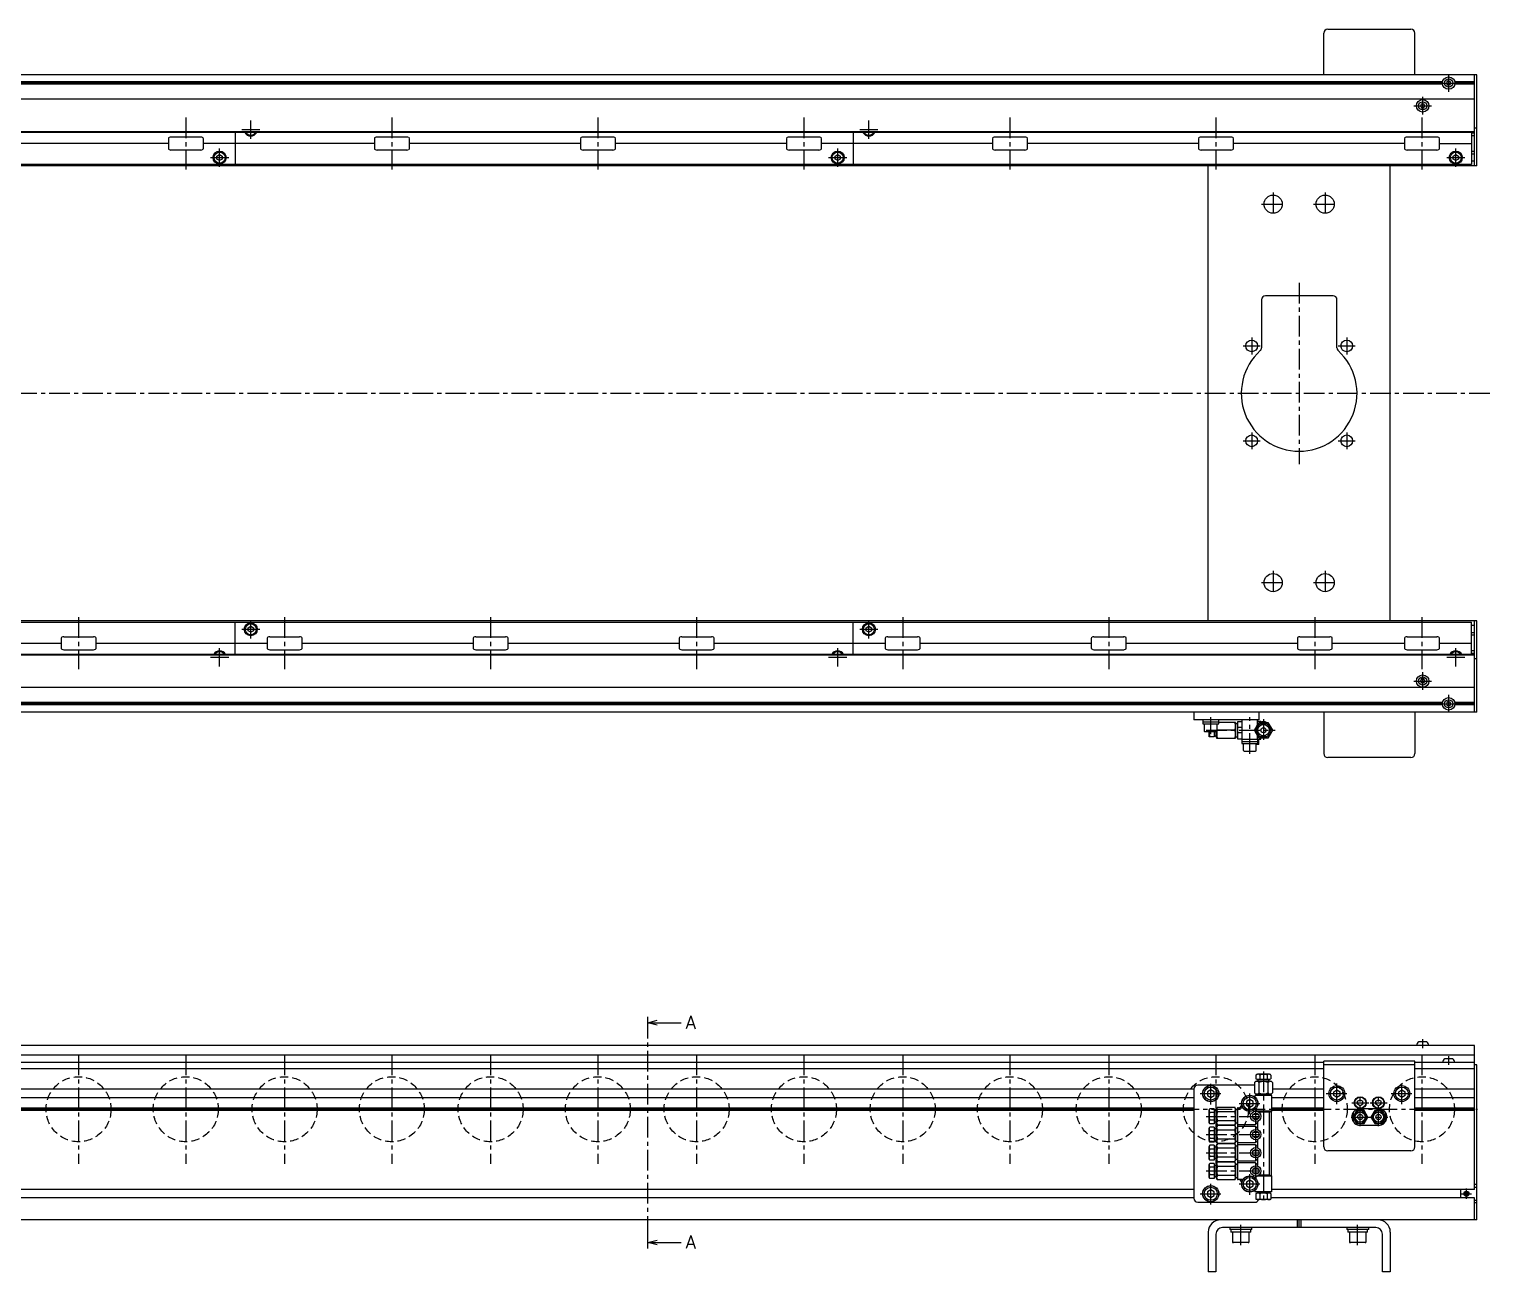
# Model space of a CAD drawing. Extents: x -10 to 3499, y -8 to 1001.
# Drawn here: x 1718 to 2842, y 28 to 983 of the extents above; entities that cross this region are included whole.
import ezdxf

# ---------------------------------------------------------------- set-up
doc = ezdxf.new("R2010")
doc.units = 0
doc.header["$LTSCALE"] = 0.5
doc.linetypes.add('CENTER', pattern=[50.8, 31.75, -6.35, 6.35, -6.35])
doc.linetypes.add('DASHED', pattern=[19.05, 12.7, -6.35])
for name, color, linetype in [('MSM_CENTER', 1, 'CENTER'), ('MSM_CONTINUOUS', 7, 'CONTINUOUS'), ('MSM_DASHED', 4, 'DASHED'), ('MSM_PART_NUMBER', 7, 'CONTINUOUS')]:
    doc.layers.add(name, color=color, linetype=linetype)
doc.styles.get("Standard").update_dxf_attribs({"font": 'txt.shx', "height": 10, "bigfont": 'bigfont.shx'})

# ---------------------------------------------------------------- blocks, each defined once
blk = doc.blocks.new('*U88')
at = {"layer": 'MSM_PART_NUMBER'}
blk.add_text('A', height=10, dxfattribs=at).set_placement((2223.3, 214.9))
blk = doc.blocks.new('*U89')
at = {"layer": 'MSM_PART_NUMBER'}
blk.add_text('A', height=10, dxfattribs=at).set_placement((2223.3, 45.9))

msp = doc.modelspace()

# ---------------------------------------------------------------- linework, layer by layer
at = {"layer": 'MSM_CENTER'}
for p, q in [((2810.2, 948.8), (2810.2, 935.3)), ((2803.5, 942), (2817, 942)), ((2783.5, 924.5), (2797, 924.5)), ((2790.2, 931.3), (2790.2, 917.8)), ((1838.7, 915.5), (1838.7, 875.5)), ((1888.7, 899.2), (1888.7, 913.2)), ((1997.2, 915.5), (1997.2, 875.5)), ((2155.7, 915.5), (2155.7, 875.5)), ((2314.2, 915.5), (2314.2, 875.5)), ((2364.2, 899.2), (2364.2, 913.2)), ((2472.7, 915.5), (2472.7, 875.5)), ((2631.2, 915.5), (2631.2, 875.5)), ((2789.7, 915.5), (2789.7, 875.5)), ((1881.7, 906.2), (1895.7, 906.2)), ((2357.2, 906.2), (2371.2, 906.2)), ((1864.7, 877.7), (1864.7, 891.7)), ((2340.2, 877.7), (2340.2, 891.7)), ((2815.7, 877.7), (2815.7, 891.7)), ((1857.7, 884.7), (1871.7, 884.7)), ((2333.2, 884.7), (2347.2, 884.7)), ((2808.7, 884.7), (2822.7, 884.7)), ((2675.2, 857.9), (2675.2, 839.9)), ((2715.2, 857.9), (2715.2, 839.9)), ((2666.2, 848.9), (2684.2, 848.9)), ((2706.2, 848.9), (2724.2, 848.9)), ((2695.2, 788.4), (2695.2, 648.9)), ((2658.7, 746.4), (2658.7, 733.4)), ((2731.8, 746.4), (2731.8, 733.4)), ((2652.2, 739.9), (2665.2, 739.9)), ((2725.2, 739.9), (2738.2, 739.9)), ((2841.8, 703.4), (359.7, 703.4)), ((2652.2, 666.9), (2665.2, 666.9)), ((2658.7, 673.4), (2658.7, 660.4)), ((2725.2, 666.9), (2738.2, 666.9)), ((2731.8, 673.4), (2731.8, 660.4)), ((2675.2, 566.9), (2675.2, 548.9)), ((2715.2, 566.9), (2715.2, 548.9)), ((2666.2, 557.9), (2684.2, 557.9)), ((2706.2, 557.9), (2724.2, 557.9)), ((1756.2, 531.3), (1756.2, 491.3)), ((1888.7, 515), (1888.7, 529)), ((1914.7, 531.3), (1914.7, 491.3)), ((2073.2, 531.3), (2073.2, 491.3)), ((2231.7, 531.3), (2231.7, 491.3)), ((2364.2, 515), (2364.2, 529)), ((2390.2, 531.3), (2390.2, 491.3)), ((2548.7, 531.3), (2548.7, 491.3)), ((2707.2, 531.3), (2707.2, 491.3)), ((2789.7, 531.3), (2789.7, 491.3)), ((1881.7, 522), (1895.7, 522)), ((2357.2, 522), (2371.2, 522)), ((1864.7, 493.5), (1864.7, 507.5)), ((2340.2, 493.5), (2340.2, 507.5)), ((2815.7, 493.5), (2815.7, 507.5)), ((1857.7, 500.5), (1871.7, 500.5)), ((2333.2, 500.5), (2347.2, 500.5)), ((2808.7, 500.5), (2822.7, 500.5)), ((2790.2, 489), (2790.2, 475.5)), ((2783.5, 482.2), (2797, 482.2)), ((2803.5, 464.7), (2817, 464.7)), ((2810.2, 471.5), (2810.2, 458)), ((2627.2, 441.3), (2627.2, 454.4)), ((2657.2, 426.3), (2657.2, 454.4)), ((2667.7, 452.9), (2667.7, 435.9)), ((2623.7, 444.4), (2676.7, 444.4)), ((2194.2, 55), (2194.2, 215)), ((2790.2, 206.8), (2790.2, 200)), ((1756.2, 195), (1756.2, 111)), ((1838.7, 195), (1838.7, 111)), ((1914.7, 195), (1914.7, 111)), ((1997.2, 195), (1997.2, 111)), ((2073.2, 195), (2073.2, 111)), ((2155.7, 195), (2155.7, 111)), ((2231.7, 195), (2231.7, 111)), ((2314.2, 195), (2314.2, 111)), ((2390.2, 195), (2390.2, 111)), ((2472.7, 195), (2472.7, 111)), ((2548.7, 195), (2548.7, 111)), ((2631.2, 195), (2631.2, 111)), ((2707.2, 195), (2707.2, 111)), ((2789.7, 195), (2789.7, 111)), ((2810.2, 193.8), (2810.2, 187)), ((2667.7, 182), (2667.7, 81.5)), ((2627.2, 156.7), (2627.2, 173.3)), ((2724.2, 156.9), (2724.2, 173.1)), ((2774.2, 156.9), (2774.2, 173.1)), ((2619, 165), (2635.5, 165)), ((2649, 157.5), (2665.5, 157.5)), ((2657.2, 149.2), (2657.2, 165.8)), ((2716.1, 165), (2732.4, 165)), ((2735.7, 158), (2748.8, 158)), ((2742.2, 140), (2742.2, 164.6)), ((2749.7, 158), (2762.8, 158)), ((2756.2, 140), (2756.2, 164.6)), ((2766.1, 165), (2782.4, 165)), ((367.2, 153), (2832.3, 153)), ((2623.7, 147.5), (2667.7, 147.5)), ((2661.8, 141.5), (2661.8, 153.5)), ((2735.2, 147), (2763.3, 147)), ((2661.8, 127.5), (2661.8, 139.5)), ((2623.7, 133.5), (2667.7, 133.5)), ((2661.8, 113.5), (2661.8, 125.5)), ((2623.7, 119.5), (2667.7, 119.5)), ((2623.7, 105.5), (2667.7, 105.5)), ((2657.2, 87.2), (2657.2, 103.8)), ((2661.8, 99.5), (2661.8, 111.5)), ((2627.2, 79.7), (2627.2, 96.3)), ((2649, 95.5), (2665.5, 95.5)), ((2823.9, 84), (2823.9, 92)), ((2619, 88), (2635.5, 88)), ((2819.9, 88), (2827.9, 88)), ((2650.3, 48.4), (2650.3, 64)), ((2740.2, 48.4), (2740.2, 64))]:
    msp.add_line(p, q, dxfattribs=at)
at = {"layer": 'MSM_CONTINUOUS'}
for p, q in [((2714.2, 948.4), (2714.2, 980.4)), ((2717.2, 983.4), (2781.2, 983.4)), ((2784.2, 948.4), (2784.2, 980.4)), ((2831.8, 948.4), (370.6, 948.4)), ((2830.2, 948.3), (372.2, 948.3)), ((2830.2, 878.4), (2830.2, 948.4)), ((2831.8, 878.4), (2831.8, 948.4)), ((2805.6, 942.9), (396.9, 942.9)), ((2805.6, 941.2), (396.9, 941.2)), ((2805.5, 942), (397, 942)), ((2810.2, 943.8), (2808.7, 942.9)), ((2808.7, 942.9), (2808.7, 941.2)), ((2808.7, 941.2), (2810.2, 940.3)), ((2811.7, 942.9), (2810.2, 943.8)), ((2810.2, 940.3), (2811.7, 941.2)), ((2811.7, 941.2), (2811.7, 942.9)), ((2830.2, 942.9), (2814.9, 942.9)), ((2830.2, 941.2), (2814.9, 941.2)), ((2830.2, 942), (2815, 942)), ((2830.2, 929.5), (372.2, 929.5)), ((2789.4, 926), (2788.5, 924.5)), ((2788.5, 924.5), (2789.4, 923)), ((2789.4, 926), (2791.1, 926)), ((2789.4, 923), (2791.1, 923)), ((2792, 924.5), (2791.1, 926)), ((2791.1, 923), (2792, 924.5)), ((2830.2, 904.1), (372.2, 904.1)), ((2830.2, 904.5), (422.2, 904.5)), ((1825.3, 899.5), (1825.3, 891.5)), ((1850.2, 900.5), (1827.3, 900.5)), ((1852.2, 891.5), (1852.2, 899.5)), ((1876.7, 904.1), (1876.7, 879.4)), ((1888.7, 903.9), (1888.4, 904.1)), ((1889.1, 904.1), (1888.7, 903.9)), ((1983.8, 899.5), (1983.8, 891.5)), ((2008.7, 900.5), (1985.8, 900.5)), ((2010.7, 891.5), (2010.7, 899.5)), ((2142.3, 899.5), (2142.3, 891.5)), ((2167.2, 900.5), (2144.3, 900.5)), ((2169.2, 891.5), (2169.2, 899.5)), ((2300.8, 899.5), (2300.8, 891.5)), ((2325.7, 900.5), (2302.8, 900.5)), ((2327.7, 891.5), (2327.7, 899.5)), ((2352.2, 904.1), (2352.2, 879.4)), ((2364.2, 903.9), (2363.9, 904.1)), ((2364.6, 904.1), (2364.2, 903.9)), ((2459.3, 899.5), (2459.3, 891.5)), ((2484.2, 900.5), (2461.3, 900.5)), ((2486.2, 891.5), (2486.2, 899.5)), ((2617.8, 899.5), (2617.8, 891.5)), ((2642.7, 900.5), (2619.8, 900.5)), ((2644.7, 891.5), (2644.7, 899.5)), ((2776.3, 899.5), (2776.3, 891.5)), ((2801.2, 900.5), (2778.3, 900.5)), ((2803.2, 891.5), (2803.2, 899.5)), ((2827.7, 904.1), (2827.7, 879.4)), ((2830.2, 903.4), (2827.7, 903.4)), ((2830.2, 901.4), (2827.7, 901.4)), ((2831.8, 907.4), (2830.2, 907.4)), ((1825.3, 895.5), (1693.7, 895.5)), ((1850.2, 890.5), (1827.3, 890.5)), ((1983.8, 895.5), (1852.2, 895.5)), ((2008.7, 890.5), (1985.8, 890.5)), ((2142.3, 895.5), (2010.7, 895.5)), ((2167.2, 890.5), (2144.3, 890.5)), ((2300.8, 895.5), (2169.2, 895.5)), ((2325.7, 890.5), (2302.8, 890.5)), ((2459.3, 895.5), (2327.7, 895.5)), ((2484.2, 890.5), (2461.3, 890.5)), ((2617.8, 895.5), (2486.2, 895.5)), ((2642.7, 890.5), (2619.8, 890.5)), ((2776.3, 895.5), (2644.7, 895.5)), ((2801.2, 890.5), (2778.3, 890.5)), ((2803.2, 895.5), (2827.7, 895.5)), ((2830.2, 889.4), (2827.7, 889.4)), ((2827.7, 879.4), (450.2, 879.4)), ((2831.8, 878.4), (450.2, 878.4)), ((1862.7, 885.9), (1864.7, 887.1)), ((1862.7, 883.6), (1862.7, 885.9)), ((1864.7, 882.4), (1862.7, 883.6)), ((1864.7, 887.1), (1866.7, 885.9)), ((1866.7, 883.6), (1864.7, 882.4)), ((1866.7, 885.9), (1866.7, 883.6)), ((2338.2, 885.9), (2340.2, 887.1)), ((2338.2, 883.6), (2338.2, 885.9)), ((2340.2, 882.4), (2338.2, 883.6)), ((2340.2, 887.1), (2342.2, 885.9)), ((2342.2, 883.6), (2340.2, 882.4)), ((2342.2, 885.9), (2342.2, 883.6)), ((2625.3, 528.4), (2625.3, 878.4)), ((2765.2, 528.4), (2765.2, 878.4)), ((2813.7, 885.9), (2815.7, 887.1)), ((2813.7, 883.6), (2813.7, 885.9)), ((2815.7, 882.4), (2813.7, 883.6)), ((2815.7, 887.1), (2817.7, 885.9)), ((2817.7, 883.6), (2815.7, 882.4)), ((2817.7, 885.9), (2817.7, 883.6)), ((2830.2, 887.4), (2827.7, 887.4)), ((2830.2, 881.9), (2827.7, 881.9)), ((2666.2, 775.4), (2666.2, 738.5)), ((2721.3, 778.4), (2669.3, 778.4)), ((2724.2, 738.5), (2724.2, 775.4)), ((2831.8, 528.4), (450.2, 528.4)), ((2830.2, 458.4), (2830.2, 528.4)), ((2831.8, 458.4), (2831.8, 528.4)), ((450.2, 527.4), (2827.7, 527.4)), ((1876.7, 502.6), (1876.7, 527.4)), ((1886.7, 523.2), (1888.7, 524.4)), ((1886.7, 520.9), (1886.7, 523.2)), ((1888.7, 519.7), (1886.7, 520.9)), ((1888.7, 524.4), (1890.7, 523.2)), ((1890.7, 520.9), (1888.7, 519.7)), ((1890.7, 523.2), (1890.7, 520.9)), ((2352.2, 502.6), (2352.2, 527.4)), ((2362.2, 523.2), (2364.2, 524.4)), ((2362.2, 520.9), (2362.2, 523.2)), ((2364.2, 519.7), (2362.2, 520.9)), ((2364.2, 524.4), (2366.2, 523.2)), ((2366.2, 520.9), (2364.2, 519.7)), ((2366.2, 523.2), (2366.2, 520.9)), ((2827.7, 502.6), (2827.7, 527.4)), ((2830.2, 524.9), (2827.7, 524.9)), ((2830.2, 519.4), (2827.7, 519.4)), ((2830.2, 517.4), (2827.7, 517.4)), ((1611.2, 511.3), (1742.8, 511.3)), ((1742.8, 515.3), (1742.8, 507.3)), ((1744.8, 516.3), (1767.7, 516.3)), ((1744.8, 506.3), (1767.7, 506.3)), ((1769.7, 507.3), (1769.7, 515.3)), ((1769.7, 511.3), (1901.3, 511.3)), ((1901.3, 515.3), (1901.3, 507.3)), ((1903.3, 516.3), (1926.2, 516.3)), ((1903.3, 506.3), (1926.2, 506.3)), ((1928.2, 507.3), (1928.2, 515.3)), ((1928.2, 511.3), (2059.8, 511.3)), ((2059.8, 515.3), (2059.8, 507.3)), ((2061.8, 516.3), (2084.7, 516.3)), ((2061.8, 506.3), (2084.7, 506.3)), ((2086.7, 507.3), (2086.7, 515.3)), ((2086.7, 511.3), (2218.3, 511.3)), ((2218.3, 515.3), (2218.3, 507.3)), ((2220.3, 516.3), (2243.2, 516.3)), ((2220.3, 506.3), (2243.2, 506.3)), ((2245.2, 507.3), (2245.2, 515.3)), ((2245.2, 511.3), (2376.8, 511.3)), ((2376.8, 515.3), (2376.8, 507.3)), ((2378.8, 516.3), (2401.7, 516.3)), ((2378.8, 506.3), (2401.7, 506.3)), ((2403.7, 507.3), (2403.7, 515.3)), ((2403.7, 511.3), (2535.3, 511.3)), ((2535.3, 515.3), (2535.3, 507.3)), ((2537.3, 516.3), (2560.2, 516.3)), ((2537.3, 506.3), (2560.2, 506.3)), ((2562.2, 507.3), (2562.2, 515.3)), ((2562.2, 511.3), (2693.8, 511.3)), ((2693.8, 515.3), (2693.8, 507.3)), ((2695.8, 516.3), (2718.7, 516.3)), ((2695.8, 506.3), (2718.7, 506.3)), ((2720.7, 507.3), (2720.7, 515.3)), ((2720.7, 511.3), (2776.3, 511.3)), ((2776.3, 515.3), (2776.3, 507.3)), ((2778.3, 516.3), (2801.2, 516.3)), ((2778.3, 506.3), (2801.2, 506.3)), ((2803.2, 507.3), (2803.2, 515.3)), ((2803.2, 511.3), (2827.7, 511.3)), ((2830.2, 502.6), (372.2, 502.6)), ((2830.2, 502.2), (422.2, 502.2)), ((1864.4, 502.6), (1864.7, 502.9)), ((1864.7, 502.9), (1865.1, 502.6)), ((2339.9, 502.6), (2340.2, 502.9)), ((2340.2, 502.9), (2340.6, 502.6)), ((2815.4, 502.6), (2815.7, 502.9)), ((2815.7, 502.9), (2816.1, 502.6)), ((2830.2, 505.4), (2827.7, 505.4)), ((2830.2, 503.4), (2827.7, 503.4)), ((2831.8, 499.4), (2830.2, 499.4)), ((2789.4, 483.8), (2788.5, 482.2)), ((2791.1, 483.8), (2789.4, 483.8)), ((2792, 482.2), (2791.1, 483.8)), ((2830.2, 477.2), (372.2, 477.2)), ((2788.5, 482.2), (2789.4, 480.8)), ((2791.1, 480.8), (2789.4, 480.8)), ((2791.1, 480.8), (2792, 482.2)), ((2805.6, 465.6), (396.9, 465.6)), ((2805.6, 463.9), (396.9, 463.9)), ((2805.5, 464.7), (397, 464.7)), ((2810.2, 466.5), (2808.7, 465.6)), ((2808.7, 465.6), (2808.7, 463.9)), ((2808.7, 463.9), (2810.2, 463)), ((2811.7, 465.6), (2810.2, 466.5)), ((2810.2, 463), (2811.7, 463.9)), ((2811.7, 463.9), (2811.7, 465.6)), ((2830.2, 465.6), (2814.9, 465.6)), ((2830.2, 463.9), (2814.9, 463.9)), ((2830.2, 464.7), (2815, 464.7)), ((2831.8, 458.4), (370.6, 458.4)), ((2830.2, 458.4), (372.2, 458.4)), ((2614.2, 458.4), (2614.2, 452.4)), ((2664.2, 452.4), (2614.2, 452.4)), ((2621, 452.4), (2621, 450.8)), ((2621, 450.8), (2633.5, 450.8)), ((2621.2, 450.8), (2621.2, 449.3)), ((2633.4, 449.3), (2633.4, 450.8)), ((2646.2, 450.4), (2633.4, 450.4)), ((2633.5, 450.8), (2633.5, 452.4)), ((2646.2, 450.4), (2646.2, 438.4)), ((2651.2, 450.9), (2647.7, 450.9)), ((2647.7, 450.9), (2647.7, 437.9)), ((2651.2, 452.4), (2651.2, 437.4)), ((2660.8, 444.4), (2664.3, 450.4)), ((2663.2, 448.6), (2663.2, 452.4)), ((2663.2, 451.4), (2665.7, 451.4)), ((2664.2, 458.4), (2664.2, 452.4)), ((2664.3, 450.4), (2671.2, 450.4)), ((2665.7, 450.6), (2665.7, 451.4)), ((2671.2, 450.4), (2674.7, 444.4)), ((2714.2, 458.4), (2714.2, 426.4)), ((2784.2, 458.4), (2784.2, 426.4)), ((2621.2, 449.3), (2633.4, 449.3)), ((2622.2, 449.3), (2622.2, 443.8)), ((2622.7, 443.3), (2631.7, 443.3)), ((2625.7, 443.3), (2625.7, 440)), ((2629.7, 439.4), (2625.9, 439.4)), ((2629.7, 443.3), (2629.7, 439.4)), ((2629.7, 440.1), (2631.2, 440.1)), ((2631.2, 443.3), (2631.2, 439.4)), ((2631.2, 439.4), (2631.7, 439.4)), ((2631.7, 443.3), (2631.7, 438.4)), ((2631.7, 438.4), (2646.2, 438.4)), ((2632.2, 443.8), (2632.2, 449.3)), ((2645.7, 444.4), (2632.3, 444.4)), ((2647.7, 449.4), (2646.2, 449.4)), ((2646.2, 439.4), (2647.7, 439.4)), ((2651.2, 446.4), (2647.7, 446.4)), ((2651.2, 442.4), (2647.7, 442.4)), ((2664.3, 438.4), (2660.8, 444.4)), ((2662, 444.4), (2664.9, 449.4)), ((2664.9, 439.4), (2662, 444.4)), ((2663.2, 437.4), (2663.2, 440.2)), ((2671.2, 438.4), (2664.3, 438.4)), ((2664.9, 449.4), (2670.6, 449.4)), ((2670.6, 439.4), (2664.9, 439.4)), ((2665.7, 437.4), (2665.7, 438.4)), ((2670.6, 449.4), (2673.5, 444.4)), ((2673.5, 444.4), (2670.6, 439.4)), ((2674.7, 444.4), (2671.2, 438.4)), ((2647.7, 437.9), (2651.2, 437.9)), ((2651, 437.4), (2665.7, 437.4)), ((2651, 437.4), (2651, 435.8)), ((2651, 435.8), (2663.5, 435.8)), ((2651.2, 435.8), (2651.2, 434.3)), ((2651.2, 434.3), (2663.4, 434.3)), ((2652.2, 434.3), (2652.2, 428.9)), ((2652.9, 428.3), (2661.6, 428.3)), ((2662.2, 428.9), (2662.2, 434.3)), ((2664.2, 433.4), (2662.2, 433.4)), ((2663.4, 434.3), (2663.4, 435.8)), ((2663.5, 435.8), (2663.5, 437.4)), ((2663.5, 436.4), (2663.7, 436.4)), ((2663.7, 433.4), (2663.7, 436.4)), ((2664.2, 433.4), (2664.2, 437.4)), ((2781.2, 423.4), (2717.2, 423.4)), ((2194.2, 215), (2194.2, 224)), ((2194.2, 219.5), (2201.2, 221.4)), ((2194.2, 219.5), (2219.9, 219.5)), ((2201.2, 217.6), (2194.2, 219.5)), ((2793.4, 204.8), (2787.1, 204.8)), ((2830.2, 202), (372.2, 202)), ((2830.2, 194.6), (674.4, 194.6)), ((2813.4, 191.8), (2807.1, 191.8)), ((2830.2, 91.3), (2830.2, 202)), ((2714.2, 189), (676.6, 189)), ((2714.2, 184), (678.6, 184)), ((2672.2, 180), (2663.4, 180)), ((2784.2, 190), (2714.2, 190)), ((2714.2, 124), (2714.2, 190)), ((2784.2, 187), (2714.2, 187)), ((2784.2, 124), (2784.2, 190)), ((2830.2, 189), (2784.2, 189)), ((2830.2, 184), (2784.2, 184)), ((2831.8, 187), (2830.2, 187)), ((2831.8, 68), (2831.8, 187)), ((2660.8, 171.5), (2617.2, 171.5)), ((2660.8, 173.5), (2660.8, 165.5)), ((2662, 179.2), (2662, 176.3)), ((2672.9, 174.5), (2662.5, 174.5)), ((2663.5, 176), (2663.5, 174.5)), ((2663.5, 176), (2672, 176)), ((2664.3, 173.5), (2664.3, 165.5)), ((2664.9, 179.2), (2664.9, 176.3)), ((2670.6, 179.2), (2670.6, 176.3)), ((2671.2, 173.5), (2671.2, 165.5)), ((2672, 174.5), (2672, 176)), ((2673.5, 179.2), (2673.5, 176.3)), ((2674.7, 173.5), (2674.7, 165.5)), ((2614.2, 168.3), (667.2, 168.3)), ((2614.2, 161.8), (682.2, 161.8)), ((2614.2, 168.5), (2614.2, 84.5)), ((2627.2, 167.9), (2624.8, 166.4)), ((2624.8, 166.4), (2624.8, 163.6)), ((2624.8, 163.6), (2627.2, 162.1)), ((2629.7, 166.4), (2627.2, 167.9)), ((2627.2, 162.1), (2629.7, 163.6)), ((2629.7, 163.6), (2629.7, 166.4)), ((2657.2, 160.4), (2654.8, 158.9)), ((2654.8, 158.9), (2654.8, 156.1)), ((2659.8, 158.9), (2657.2, 160.4)), ((2659.8, 156.1), (2659.8, 158.9)), ((2661.2, 163.5), (2661.2, 162.3)), ((2674.2, 163.5), (2661.2, 163.5)), ((2672.9, 164.5), (2662.5, 164.5)), ((2662.8, 164.5), (2662.8, 163.5)), ((2672.8, 163.5), (2672.8, 164.5)), ((2674.2, 151.5), (2674.2, 163.5)), ((2714.2, 161.8), (2674.2, 161.8)), ((2714.2, 168.3), (2674.7, 168.3)), ((2721.8, 166.4), (2724.2, 167.9)), ((2721.8, 163.6), (2721.8, 166.4)), ((2724.2, 162.1), (2721.8, 163.6)), ((2724.2, 167.9), (2726.8, 166.4)), ((2726.8, 163.6), (2724.2, 162.1)), ((2726.8, 163.6), (2726.8, 166.4)), ((2740.2, 159.2), (2742.2, 160.3)), ((2740.2, 156.8), (2740.2, 159.2)), ((2742.2, 160.3), (2744.2, 159.2)), ((2744.2, 156.8), (2744.2, 159.2)), ((2754.2, 159.2), (2756.2, 160.3)), ((2754.2, 156.8), (2754.2, 159.2)), ((2756.2, 160.3), (2758.2, 159.2)), ((2758.2, 156.8), (2758.2, 159.2)), ((2771.8, 166.4), (2774.2, 167.9)), ((2771.8, 163.6), (2771.8, 166.4)), ((2774.2, 162.1), (2771.8, 163.6)), ((2774.2, 167.9), (2776.8, 166.4)), ((2776.8, 163.6), (2774.2, 162.1)), ((2776.8, 163.6), (2776.8, 166.4)), ((2830.2, 168.3), (2784.2, 168.3)), ((2830.2, 161.8), (2784.2, 161.8)), ((2614.2, 153.9), (682.2, 153.9)), ((2614.2, 153), (682.2, 153)), ((2614.2, 152.1), (682.2, 152.1)), ((2625.7, 151.9), (2625.7, 143.1)), ((2629.7, 153.3), (2626.5, 153.3)), ((2629.7, 150.4), (2626.5, 150.4)), ((2629.7, 153.3), (2629.7, 141.7)), ((2631.2, 151.8), (2629.7, 151.8)), ((2631.7, 152.5), (2631.2, 152.5)), ((2631.2, 152.5), (2631.2, 142.5)), ((2632.3, 154.4), (2631.7, 153.5)), ((2631.7, 153.5), (2631.7, 141.5)), ((2645.7, 154.4), (2632.3, 154.4)), ((2645.7, 151), (2632.3, 151)), ((2646.2, 153.5), (2645.7, 154.4)), ((2646.2, 153.5), (2646.2, 141.5)), ((2647.7, 152.5), (2646.2, 152.5)), ((2647.7, 154), (2647.7, 99)), ((2648.2, 154), (2647.7, 154)), ((2652.3, 153.7), (2647.7, 153.7)), ((2654.8, 156.1), (2657.2, 154.6)), ((2657.2, 154.6), (2659.8, 156.1)), ((2663.7, 149), (2659.8, 149)), ((2661.5, 153), (2661.5, 151.5)), ((2662.6, 151.5), (2662.8, 151.4)), ((2674.2, 151.5), (2662.6, 151.5)), ((2672.3, 150.6), (2664.2, 150.6)), ((2672.3, 150.6), (2673.8, 151.4)), ((2672.3, 102.4), (2672.3, 150.6)), ((2673.8, 151.2), (2674.2, 151.5)), ((2673.8, 101.6), (2673.8, 151.4)), ((2714.2, 153.9), (2674.2, 153.9)), ((2714.2, 153), (2674.2, 153)), ((2714.2, 152.1), (2674.2, 152.1)), ((2739.3, 152), (2736.4, 147)), ((2736.4, 147), (2739.3, 142)), ((2736.8, 150.5), (2736.8, 147.5)), ((2736.8, 146.5), (2736.8, 143.5)), ((2737.6, 147), (2739.9, 151)), ((2739.9, 143), (2737.6, 147)), ((2745.2, 152), (2739.3, 152)), ((2739.9, 151), (2744.6, 151)), ((2742.2, 155.7), (2740.2, 156.8)), ((2744.2, 156.8), (2742.2, 155.7)), ((2743.2, 153.5), (2755.3, 153.5)), ((2744.6, 151), (2746.9, 147)), ((2746.9, 147), (2744.6, 143)), ((2748.1, 147), (2745.2, 152)), ((2745.2, 142), (2748.1, 147)), ((2753.3, 152), (2750.4, 147)), ((2750.4, 147), (2753.3, 142)), ((2751.6, 147), (2753.9, 151)), ((2753.9, 143), (2751.6, 147)), ((2759.2, 152), (2753.3, 152)), ((2753.9, 151), (2758.6, 151)), ((2756.2, 155.7), (2754.2, 156.8)), ((2758.2, 156.8), (2756.2, 155.7)), ((2758.6, 151), (2760.9, 147)), ((2760.9, 147), (2758.6, 143)), ((2762.1, 147), (2759.2, 152)), ((2759.2, 142), (2762.1, 147)), ((2761.8, 147.5), (2761.8, 150.5)), ((2761.8, 149.8), (2762, 150)), ((2762.1, 149.8), (2761.8, 149.5)), ((2761.8, 143.5), (2761.8, 146.5)), ((2830.2, 153.9), (2784.2, 153.9)), ((2830.2, 153), (2784.2, 153)), ((2830.2, 152.1), (2784.2, 152.1)), ((2625.7, 137.9), (2625.7, 129.1)), ((2629.7, 144.6), (2626.5, 144.6)), ((2629.7, 141.7), (2626.5, 141.7)), ((2629.7, 139.3), (2626.5, 139.3)), ((2629.7, 136.4), (2626.5, 136.4)), ((2629.7, 143.3), (2631.2, 143.3)), ((2629.7, 139.3), (2629.7, 127.7)), ((2631.2, 137.8), (2629.7, 137.8)), ((2631.2, 142.5), (2631.7, 142.5)), ((2631.7, 138.5), (2631.2, 138.5)), ((2631.2, 138.5), (2631.2, 128.5)), ((2631.7, 141.5), (2632.3, 140.6)), ((2632.3, 140.4), (2631.7, 139.5)), ((2631.7, 139.5), (2631.7, 127.5)), ((2645.7, 144), (2632.3, 144)), ((2645.7, 140.6), (2632.3, 140.6)), ((2645.7, 140.4), (2632.3, 140.4)), ((2645.7, 137), (2632.3, 137)), ((2645.7, 140.6), (2646.2, 141.5)), ((2646.2, 139.5), (2645.7, 140.4)), ((2646.2, 142.5), (2647.7, 142.5)), ((2646.2, 139.5), (2646.2, 127.5)), ((2647.7, 138.5), (2646.2, 138.5)), ((2647.7, 141.3), (2661.5, 141.3)), ((2661.5, 139.7), (2647.7, 139.7)), ((2659.8, 146), (2663.7, 146)), ((2663.7, 135), (2659.8, 135)), ((2661.5, 143.5), (2661.5, 141.3)), ((2661.5, 139.7), (2661.5, 137.5)), ((2663.6, 143.9), (2663.2, 142.9)), ((2663.2, 142.9), (2663.2, 138.1)), ((2739.3, 142), (2745.2, 142)), ((2744.6, 143), (2739.9, 143)), ((2756.2, 140.5), (2742.2, 140.5)), ((2753.3, 142), (2759.2, 142)), ((2758.6, 143), (2753.9, 143)), ((2625.7, 123.9), (2625.7, 115.1)), ((2629.7, 130.6), (2626.5, 130.6)), ((2629.7, 127.7), (2626.5, 127.7)), ((2629.7, 125.3), (2626.5, 125.3)), ((2629.7, 129.3), (2631.2, 129.3)), ((2629.7, 125.3), (2629.7, 113.7)), ((2631.2, 123.8), (2629.7, 123.8)), ((2631.2, 128.5), (2631.7, 128.5)), ((2631.7, 124.5), (2631.2, 124.5)), ((2631.2, 124.5), (2631.2, 114.5)), ((2631.7, 127.5), (2632.3, 126.6)), ((2632.3, 126.4), (2631.7, 125.5)), ((2631.7, 125.5), (2631.7, 113.5)), ((2645.7, 130), (2632.3, 130)), ((2645.7, 126.6), (2632.3, 126.6)), ((2645.7, 126.4), (2632.3, 126.4)), ((2645.7, 126.6), (2646.2, 127.5)), ((2646.2, 125.5), (2645.7, 126.4)), ((2646.2, 128.5), (2647.7, 128.5)), ((2646.2, 125.5), (2646.2, 113.5)), ((2647.7, 124.5), (2646.2, 124.5)), ((2647.7, 127.3), (2661.5, 127.3)), ((2661.5, 125.7), (2647.7, 125.7)), ((2659.8, 132), (2663.7, 132)), ((2661.5, 129.5), (2661.5, 127.3)), ((2661.5, 125.7), (2661.5, 123.5)), ((2663.2, 128.9), (2663.2, 124.1)), ((2629.7, 122.4), (2626.5, 122.4)), ((2629.7, 116.6), (2626.5, 116.6)), ((2629.7, 113.7), (2626.5, 113.7)), ((2629.7, 115.3), (2631.2, 115.3)), ((2631.2, 114.5), (2631.7, 114.5)), ((2631.7, 113.5), (2632.3, 112.6)), ((2632.3, 112.4), (2631.7, 111.5)), ((2645.7, 123), (2632.3, 123)), ((2645.7, 116), (2632.3, 116)), ((2645.7, 112.6), (2632.3, 112.6)), ((2645.7, 112.4), (2632.3, 112.4)), ((2645.7, 112.6), (2646.2, 113.5)), ((2646.2, 111.5), (2645.7, 112.4)), ((2646.2, 114.5), (2647.7, 114.5)), ((2647.7, 113.3), (2661.5, 113.3)), ((2663.7, 121), (2659.8, 121)), ((2659.8, 118), (2663.7, 118)), ((2661.5, 115.5), (2661.5, 113.3)), ((2663.2, 114.9), (2663.2, 110.1)), ((2781.2, 121), (2717.2, 121)), ((2625.7, 109.9), (2625.7, 101.1)), ((2629.7, 111.3), (2626.5, 111.3)), ((2629.7, 108.4), (2626.5, 108.4)), ((2629.7, 102.6), (2626.5, 102.6)), ((2629.7, 111.3), (2629.7, 99.7)), ((2631.2, 109.8), (2629.7, 109.8)), ((2629.7, 101.3), (2631.2, 101.3)), ((2631.7, 110.5), (2631.2, 110.5)), ((2631.2, 110.5), (2631.2, 100.5)), ((2631.7, 111.5), (2631.7, 99.5)), ((2645.7, 109), (2632.3, 109)), ((2645.7, 102), (2632.3, 102)), ((2646.2, 111.5), (2646.2, 99.5)), ((2647.7, 110.5), (2646.2, 110.5)), ((2661.5, 111.7), (2647.7, 111.7)), ((2663.7, 107), (2659.8, 107)), ((2659.8, 104), (2663.7, 104)), ((2661.5, 111.7), (2661.5, 109.5)), ((2661.5, 101.5), (2661.5, 100)), ((2662.6, 101.5), (2662.8, 101.6)), ((2674.2, 101.5), (2662.6, 101.5)), ((2672.3, 102.4), (2664.2, 102.4)), ((2673.8, 101.6), (2672.3, 102.4)), ((2674.2, 101.5), (2673.8, 101.8)), ((2674.2, 89.5), (2674.2, 101.5)), ((2614.2, 91.3), (682.2, 91.3)), ((2627.2, 90.9), (2624.8, 89.4)), ((2629.7, 99.7), (2626.5, 99.7)), ((2629.7, 89.4), (2627.2, 90.9)), ((2631.2, 100.5), (2631.7, 100.5)), ((2631.7, 99.5), (2632.3, 98.6)), ((2645.7, 98.6), (2632.3, 98.6)), ((2645.7, 98.6), (2646.2, 99.5)), ((2646.2, 100.5), (2647.7, 100.5)), ((2647.7, 99.3), (2652.3, 99.3)), ((2647.7, 99), (2648.2, 99)), ((2657.2, 98.4), (2654.8, 96.9)), ((2654.8, 96.9), (2654.8, 94.1)), ((2654.8, 94.1), (2657.2, 92.6)), ((2659.8, 96.9), (2657.2, 98.4)), ((2657.2, 92.6), (2659.8, 94.1)), ((2659.8, 94.1), (2659.8, 96.9)), ((2661.2, 90.7), (2661.2, 89.5)), ((2830.2, 91.3), (2674.2, 91.3)), ((2819.2, 90), (2819.2, 86)), ((2831.8, 95), (2830.2, 95)), ((2830.2, 93), (2831.8, 93)), ((2614.2, 84.8), (679.7, 84.8)), ((2617.2, 81.5), (2661.2, 81.5)), ((2624.8, 89.4), (2624.8, 86.6)), ((2624.8, 86.6), (2627.2, 85.1)), ((2627.2, 85.1), (2629.7, 86.6)), ((2629.7, 86.6), (2629.7, 89.4)), ((2674.2, 89.5), (2661.2, 89.5)), ((2662.8, 88.5), (2662, 88.1)), ((2662, 88.1), (2662, 83.9)), ((2662, 83.9), (2662.8, 83.5)), ((2662.8, 89.5), (2662.8, 88.5)), ((2672.8, 88.5), (2662.8, 88.5)), ((2672.8, 83.5), (2662.8, 83.5)), ((2664.9, 88.1), (2664.9, 83.9)), ((2670.6, 88.1), (2670.6, 83.9)), ((2672.8, 88.5), (2672.8, 89.5)), ((2673.5, 88.1), (2672.8, 88.5)), ((2672.8, 83.5), (2673.5, 83.9)), ((2673.5, 88.1), (2673.5, 83.9)), ((2830.2, 84.8), (2673.5, 84.8)), ((2823.3, 89), (2822.7, 88)), ((2822.7, 88), (2823.3, 87)), ((2824.4, 89), (2823.3, 89)), ((2823.3, 87), (2824.4, 87)), ((2825, 88), (2824.4, 89)), ((2824.4, 87), (2825, 88)), ((2830.2, 68), (2830.2, 84.8)), ((2830.2, 83), (2831.8, 83)), ((2831.8, 81), (2830.2, 81)), ((2831.8, 68), (472.2, 68)), ((2693.8, 62), (2693.8, 68)), ((2695.2, 62), (2695.2, 68)), ((2696.8, 62), (2696.8, 68)), ((2625.3, 58.5), (2625.3, 28)), ((2631.2, 57), (2631.2, 28)), ((2754.2, 62), (2636.2, 62)), ((2641.8, 62), (2641.8, 60.4)), ((2658.7, 60.4), (2641.8, 60.4)), ((2642.6, 60.4), (2642.6, 58.4)), ((2657.9, 58.4), (2642.6, 58.4)), ((2643.8, 58.4), (2643.8, 51.2)), ((2656.8, 51.2), (2656.8, 58.4)), ((2657.9, 58.4), (2657.9, 60.4)), ((2658.7, 60.4), (2658.7, 62)), ((2731.8, 62), (2731.8, 60.4)), ((2748.8, 60.4), (2731.8, 60.4)), ((2732.6, 60.4), (2732.6, 58.4)), ((2747.9, 58.4), (2732.6, 58.4)), ((2733.8, 58.4), (2733.8, 51.2)), ((2746.8, 51.2), (2746.8, 58.4)), ((2747.9, 58.4), (2747.9, 60.4)), ((2748.8, 60.4), (2748.8, 62)), ((2759.3, 28), (2759.3, 57)), ((2765.2, 58.5), (2765.2, 28)), ((2194.2, 46), (2194.2, 55)), ((2194.2, 50.5), (2201.2, 52.4)), ((2201.2, 48.6), (2194.2, 50.5)), ((2194.2, 50.5), (2219.9, 50.5)), ((2655.9, 50.4), (2644.6, 50.4)), ((2745.9, 50.4), (2734.6, 50.4)), ((2631.2, 28), (2625.3, 28)), ((2765.2, 28), (2759.3, 28))]:
    msp.add_line(p, q, dxfattribs=at)
for centre, radius in [((2810.2, 942), 4.75), ((2810.2, 942), 3.13), ((2790.2, 924.5), 4.75), ((2790.2, 924.5), 3.13), ((1864.7, 884.7), 5), ((1864.7, 884.7), 4.25), ((2340.2, 884.7), 5), ((2340.2, 884.7), 4.25), ((2815.7, 884.7), 5), ((2815.7, 884.7), 4.25), ((2675.2, 848.9), 7), ((2715.2, 848.9), 7), ((2658.7, 739.9), 4.5), ((2731.8, 739.9), 4.5), ((2658.7, 666.9), 4.5), ((2731.8, 666.9), 4.5), ((2675.2, 557.9), 7), ((2715.2, 557.9), 7), ((1888.7, 522), 5), ((1888.7, 522), 4.25), ((2364.2, 522), 5), ((2364.2, 522), 4.25), ((2790.2, 482.2), 4.75), ((2790.2, 482.2), 3.13), ((2810.2, 464.7), 4.75), ((2810.2, 464.7), 3.13), ((2667.7, 444.4), 4.4), ((2667.7, 444.4), 2), ((2627.2, 165), 6.25), ((2627.2, 165), 6.1), ((2627.2, 165), 5), ((2724.2, 165), 6.1), ((2724.2, 165), 5), ((2774.2, 165), 6.1), ((2774.2, 165), 5), ((2657.2, 157.5), 6.25), ((2657.2, 157.5), 6.1), ((2657.2, 157.5), 5), ((2742.2, 158), 4.6), ((2742.2, 158), 4.25), ((2756.2, 158), 4.6), ((2756.2, 158), 4.25), ((2661.8, 147.5), 4), ((2661.8, 147.5), 2.5), ((2742.2, 147), 3.9), ((2742.2, 147), 2), ((2756.2, 147), 3.9), ((2756.2, 147), 2), ((2661.8, 133.5), 4), ((2661.8, 133.5), 2.5), ((2661.8, 119.5), 4), ((2661.8, 119.5), 2.5), ((2657.2, 95.5), 6.25), ((2657.2, 95.5), 6.1), ((2661.8, 105.5), 4), ((2661.8, 105.5), 2.5), ((2627.2, 88), 6.25), ((2627.2, 88), 6.1), ((2627.2, 88), 5), ((2657.2, 95.5), 5), ((2823.9, 88), 2), ((2823.9, 88), 1.6)]:
    msp.add_circle(centre, radius, dxfattribs=at)
for centre, radius, start, end in [((2717.2, 980.4), 3, 90, 180), ((2781.2, 980.4), 3, 0, 90), ((1826.2, 899.4), 0.882, 115.5328, 172.1027), ((1827.3, 897.1), 3.41, 89.6687, 115.2454), ((1850.2, 897.1), 3.41, 64.7546, 90.3313), ((1851.3, 899.4), 0.882, 7.8973, 64.4672), ((1888.7, 906.2), 5, 204.8346, 335.1654), ((1888.7, 906.2), 4.25, 209.6116, 330.3884), ((1984.7, 899.4), 0.882, 115.5328, 172.1027), ((1985.8, 897.1), 3.41, 89.6687, 115.2454), ((2008.7, 897.1), 3.41, 64.7546, 90.3313), ((2009.8, 899.4), 0.882, 7.8973, 64.4672), ((2143.2, 899.4), 0.882, 115.5328, 172.1027), ((2144.3, 897.1), 3.41, 89.6687, 115.2454), ((2167.2, 897.1), 3.41, 64.7546, 90.3313), ((2168.3, 899.4), 0.882, 7.8973, 64.4672), ((2301.7, 899.4), 0.882, 115.5328, 172.1027), ((2302.8, 897.1), 3.41, 89.6687, 115.2454), ((2325.7, 897.1), 3.41, 64.7546, 90.3313), ((2326.8, 899.4), 0.882, 7.8973, 64.4672), ((2364.2, 906.2), 5, 204.8346, 335.1654), ((2364.2, 906.2), 4.25, 209.6116, 330.3884), ((2460.2, 899.4), 0.882, 115.5328, 172.1027), ((2461.3, 897.1), 3.41, 89.6687, 115.2454), ((2484.2, 897.1), 3.41, 64.7546, 90.3313), ((2485.3, 899.4), 0.882, 7.8973, 64.4672), ((2618.7, 899.4), 0.882, 115.5328, 172.1027), ((2619.8, 897.1), 3.41, 89.6687, 115.2454), ((2642.7, 897.1), 3.41, 64.7546, 90.3313), ((2643.8, 899.4), 0.882, 7.8973, 64.4672), ((2777.2, 899.4), 0.882, 115.5328, 172.1027), ((2778.3, 897.1), 3.41, 89.6687, 115.2454), ((2801.2, 897.1), 3.41, 64.7546, 90.3313), ((2802.3, 899.4), 0.882, 7.8973, 64.4672), ((1826.2, 891.6), 0.882, 187.8973, 244.4672), ((1827.3, 893.9), 3.41, 244.7546, 270.3313), ((1850.2, 893.9), 3.41, 269.6687, 295.2454), ((1851.3, 891.6), 0.882, 295.5328, 352.1027), ((1984.7, 891.6), 0.882, 187.8973, 244.4672), ((1985.8, 893.9), 3.41, 244.7546, 270.3313), ((2008.7, 893.9), 3.41, 269.6687, 295.2454), ((2009.8, 891.6), 0.882, 295.5328, 352.1027), ((2143.2, 891.6), 0.882, 187.8973, 244.4672), ((2144.3, 893.9), 3.41, 244.7546, 270.3313), ((2167.2, 893.9), 3.41, 269.6687, 295.2454), ((2168.3, 891.6), 0.882, 295.5328, 352.1027), ((2301.7, 891.6), 0.882, 187.8973, 244.4672), ((2302.8, 893.9), 3.41, 244.7546, 270.3313), ((2325.7, 893.9), 3.41, 269.6687, 295.2454), ((2326.8, 891.6), 0.882, 295.5328, 352.1027), ((2460.2, 891.6), 0.882, 187.8973, 244.4672), ((2461.3, 893.9), 3.41, 244.7546, 270.3313), ((2484.2, 893.9), 3.41, 269.6687, 295.2454), ((2485.3, 891.6), 0.882, 295.5328, 352.1027), ((2618.7, 891.6), 0.882, 187.8973, 244.4672), ((2619.8, 893.9), 3.41, 244.7546, 270.3313), ((2642.7, 893.9), 3.41, 269.6687, 295.2454), ((2643.8, 891.6), 0.882, 295.5328, 352.1027), ((2777.2, 891.6), 0.882, 187.8973, 244.4672), ((2778.3, 893.9), 3.41, 244.7546, 270.3313), ((2801.2, 893.9), 3.41, 269.6687, 295.2454), ((2802.3, 891.6), 0.882, 295.5328, 352.1027), ((2669.3, 775.4), 3, 90, 180), ((2721.3, 775.4), 3, 0, 90), ((2695.2, 703.4), 44.5, 132.3521, 47.6479), ((2663.2, 738.5), 3, 312.3521, 360), ((2727.3, 738.5), 3, 180, 227.6479), ((1743.7, 515.2), 0.882, 115.5328, 172.1027), ((1743.7, 507.4), 0.882, 187.8973, 244.4672), ((1744.8, 512.9), 3.41, 89.6687, 115.2454), ((1744.8, 509.7), 3.41, 244.7546, 270.3313), ((1767.7, 512.9), 3.41, 64.7546, 90.3313), ((1767.7, 509.7), 3.41, 269.6687, 295.2454), ((1768.8, 515.2), 0.882, 7.8973, 64.4672), ((1768.8, 507.4), 0.882, 295.5328, 352.1027), ((1902.2, 515.2), 0.882, 115.5328, 172.1027), ((1902.2, 507.4), 0.882, 187.8973, 244.4672), ((1903.3, 512.9), 3.41, 89.6687, 115.2454), ((1903.3, 509.7), 3.41, 244.7546, 270.3313), ((1926.2, 512.9), 3.41, 64.7546, 90.3313), ((1926.2, 509.7), 3.41, 269.6687, 295.2454), ((1927.3, 515.2), 0.882, 7.8973, 64.4672), ((1927.3, 507.4), 0.882, 295.5328, 352.1027), ((2060.7, 515.2), 0.882, 115.5328, 172.1027), ((2060.7, 507.4), 0.882, 187.8973, 244.4672), ((2061.8, 512.9), 3.41, 89.6687, 115.2454), ((2061.8, 509.7), 3.41, 244.7546, 270.3313), ((2084.7, 512.9), 3.41, 64.7546, 90.3313), ((2084.7, 509.7), 3.41, 269.6687, 295.2454), ((2085.8, 515.2), 0.882, 7.8973, 64.4672), ((2085.8, 507.4), 0.882, 295.5328, 352.1027), ((2219.2, 515.2), 0.882, 115.5328, 172.1027), ((2219.2, 507.4), 0.882, 187.8973, 244.4672), ((2220.3, 512.9), 3.41, 89.6687, 115.2454), ((2220.3, 509.7), 3.41, 244.7546, 270.3313), ((2243.2, 512.9), 3.41, 64.7546, 90.3313), ((2243.2, 509.7), 3.41, 269.6687, 295.2454), ((2244.3, 515.2), 0.882, 7.8973, 64.4672), ((2244.3, 507.4), 0.882, 295.5328, 352.1027), ((2377.7, 515.2), 0.882, 115.5328, 172.1027), ((2377.7, 507.4), 0.882, 187.8973, 244.4672), ((2378.8, 512.9), 3.41, 89.6687, 115.2454), ((2378.8, 509.7), 3.41, 244.7546, 270.3313), ((2401.7, 512.9), 3.41, 64.7546, 90.3313), ((2401.7, 509.7), 3.41, 269.6687, 295.2454), ((2402.8, 515.2), 0.882, 7.8973, 64.4672), ((2402.8, 507.4), 0.882, 295.5328, 352.1027), ((2536.2, 515.2), 0.882, 115.5328, 172.1027), ((2536.2, 507.4), 0.882, 187.8973, 244.4672), ((2537.3, 512.9), 3.41, 89.6687, 115.2454), ((2537.3, 509.7), 3.41, 244.7546, 270.3313), ((2560.2, 512.9), 3.41, 64.7546, 90.3313), ((2560.2, 509.7), 3.41, 269.6687, 295.2454), ((2561.3, 515.2), 0.882, 7.8973, 64.4672), ((2561.3, 507.4), 0.882, 295.5328, 352.1027), ((2694.7, 515.2), 0.882, 115.5328, 172.1027), ((2694.7, 507.4), 0.882, 187.8973, 244.4672), ((2695.8, 512.9), 3.41, 89.6687, 115.2454), ((2695.8, 509.7), 3.41, 244.7546, 270.3313), ((2718.7, 512.9), 3.41, 64.7546, 90.3313), ((2718.7, 509.7), 3.41, 269.6687, 295.2454), ((2719.8, 515.2), 0.882, 7.8973, 64.4672), ((2719.8, 507.4), 0.882, 295.5328, 352.1027), ((2777.2, 515.2), 0.882, 115.5328, 172.1027), ((2777.2, 507.4), 0.882, 187.8973, 244.4672), ((2778.3, 512.9), 3.41, 89.6687, 115.2454), ((2778.3, 509.7), 3.41, 244.7546, 270.3313), ((2801.2, 512.9), 3.41, 64.7546, 90.3313), ((2801.2, 509.7), 3.41, 269.6687, 295.2454), ((2802.3, 515.2), 0.882, 7.8973, 64.4672), ((2802.3, 507.4), 0.882, 295.5328, 352.1027), ((1864.7, 500.5), 5, 24.8346, 155.1654), ((1864.7, 500.5), 4.25, 29.6116, 150.3884), ((2340.2, 500.5), 5, 24.8346, 155.1654), ((2340.2, 500.5), 4.25, 29.6116, 150.3884), ((2815.7, 500.5), 5, 24.8346, 155.1654), ((2815.7, 500.5), 4.25, 29.6116, 150.3884), ((2637.6, 447.4), 8.67, 339.7438, 20.2562), ((2667.7, 444.4), 6.5, 67.3801, 112.6199), ((2667.7, 444.4), 5.2, 74.0576, 105.9424), ((2622.7, 443.8), 0.5, 180, 270), ((2627.3, 440), 1.6, 180.4356, 202.495), ((2630.8, 441.9), 4.91, 163.4223, 210.63), ((2631.7, 443.8), 0.5, 270, 0), ((2640.4, 441.4), 8.67, 166.9784, 200.2562), ((2640.4, 447.4), 8.67, 199.559, 200.2562), ((2640.4, 441.4), 8.67, 159.7438, 160.441), ((2637.6, 441.4), 8.67, 339.7438, 20.2562), ((2652.9, 428.9), 0.6, 180, 270), ((2661.6, 428.9), 0.6, 270, 360), ((2717.2, 426.4), 3, 180, 270), ((2781.2, 426.4), 3, 270, 0), ((2790.2, 201.1), 4.75, 129.7731, 169.0684), ((2790.3, 201.1), 4.75, 10.9316, 50.2269), ((2810.2, 188.1), 4.75, 129.7731, 169.0684), ((2810.3, 188.1), 4.75, 10.9316, 50.2269), ((2663.4, 178.4), 1.6, 90.4356, 150.0019), ((2663.1, 178.6), 1.28, 101.2367, 150.0095), ((2663.4, 177.2), 2.65, 75.4682, 102.7048), ((2663.8, 178.6), 1.27, 30.0015, 75.5168), ((2667.8, 169.7), 10.1, 82.1591, 98.9764), ((2668.9, 177), 2.8, 52.0333, 85.178), ((2671.7, 178.6), 1.28, 101.2367, 150.0095), ((2672.1, 177.2), 2.65, 75.4682, 102.7048), ((2672.1, 178.4), 1.6, 29.9981, 89.5644), ((2672.4, 178.6), 1.27, 30.0015, 75.5168), ((2617.2, 168.5), 3, 90, 180), ((2662.6, 172.5), 2, 90.1103, 149.9389), ((2662.2, 172.7), 1.53, 111.5511, 150.3652), ((2662.6, 171), 3.28, 77.03, 107.5801), ((2663.5, 179.9), 3.9, 247.3775, 270), ((2663.2, 179.5), 3.45, 249.0935, 269.3389), ((2663.5, 179.8), 3.76, 264.4656, 290.7762), ((2662.9, 172.7), 1.56, 29.9411, 75.7684), ((2667.7, 166.7), 7.63, 63.0096, 116.9904), ((2666.5, 177), 2.75, 97.7045, 127.8864), ((2667.7, 194.2), 18.1, 260.8193, 279.1807), ((2671.9, 179.5), 3.45, 249.0935, 269.3389), ((2672.5, 172.7), 1.53, 111.5511, 150.3652), ((2672.2, 179.8), 3.76, 264.4656, 290.7762), ((2672, 179.9), 3.9, 270, 292.6121), ((2673, 171), 3.28, 77.03, 107.5801), ((2672.9, 172.5), 2, 30.0316, 89.8897), ((2673.3, 172.7), 1.56, 29.9411, 75.7684), ((2662.6, 166.5), 2, 210.0316, 269.8897), ((2662.2, 166.3), 1.56, 209.9411, 255.7684), ((2662.5, 168), 3.28, 257.03, 287.5801), ((2663, 166.3), 1.53, 291.5511, 330.3652), ((2667.7, 172.3), 7.63, 243.0096, 296.9904), ((2672.6, 166.3), 1.56, 209.9411, 255.7684), ((2672.9, 168), 3.28, 257.03, 287.5801), ((2672.9, 166.5), 2, 270.1103, 329.9389), ((2673.3, 166.3), 1.53, 291.5511, 330.3652), ((2627.3, 151.9), 1.6, 119.9981, 179.5644), ((2627.2, 152.2), 1.28, 119.9905, 168.7633), ((2628.5, 151.8), 2.65, 167.2952, 194.5318), ((2636, 147.5), 10.1, 171.0236, 187.8409), ((2627.2, 151.5), 1.27, 194.4832, 239.9985), ((2628.7, 148.7), 2.75, 142.1136, 172.2955), ((2628.8, 146.3), 2.8, 184.822, 217.9667), ((2640.1, 147.4), 8.31, 175.7914, 187.9999), ((2635.2, 152.6), 3.47, 147.6436, 177.9722), ((2749, 155.4), 117.3, 181.3419, 181.4015), ((2635.3, 152.9), 3.56, 184.5339, 212.0949), ((2669.6, 143), 38.2, 167.9644, 172.5206), ((2645.8, 148), 14.1, 187.355, 196.3931), ((2642.8, 152.6), 3.47, 2.0278, 32.3564), ((2642.7, 152.9), 3.56, 327.9051, 355.4661), ((2608.4, 143), 38.2, 7.4794, 12.0356), ((2632.2, 148), 14.1, 343.6069, 352.645), ((2529, 155.4), 117.3, 358.5985, 358.6581), ((2637.9, 147.4), 8.31, 352.0001, 4.2086), ((2648.2, 157), 3, 270, 344.3457), ((2649.8, 146.7), 13.7, 20.5549, 28.5018), ((2742.2, 147), 6.5, 96.3016, 270), ((2742.2, 147), 5.04, 154.0987, 205.9013), ((2742.2, 147), 5.04, 94.0987, 145.9013), ((2742.2, 147), 5.04, 34.0987, 85.9013), ((2742.2, 147), 5.04, 334.0987, 25.9013), ((2756.2, 147), 5.04, 154.0987, 205.9013), ((2756.2, 147), 5.04, 94.0987, 145.9013), ((2756.2, 147), 6.5, 270, 83.6984), ((2756.2, 147), 5.04, 34.0987, 85.9013), ((2756.2, 147), 5.04, 334.0987, 25.9013), ((2627.3, 137.9), 1.6, 119.9981, 179.5644), ((2627.3, 143.1), 1.6, 180.4356, 240.0019), ((2627.2, 143.5), 1.28, 119.9905, 168.7633), ((2628.5, 143.2), 2.65, 167.2952, 194.5318), ((2627.2, 138.2), 1.28, 119.9905, 168.7633), ((2628.5, 137.8), 2.65, 167.2952, 194.5318), ((2636, 133.5), 10.1, 171.0236, 187.8409), ((2627.2, 142.8), 1.27, 194.4832, 239.9985), ((2627.2, 137.5), 1.27, 194.4832, 239.9985), ((2628.7, 134.7), 2.75, 142.1136, 172.2955), ((2635.2, 142.2), 3.47, 147.6436, 177.9722), ((2749, 145.1), 117.3, 181.3419, 181.4015), ((2635.3, 142.5), 3.56, 184.5339, 212.0949), ((2635.2, 138.6), 3.47, 147.6436, 177.9722), ((2749, 141.4), 117.3, 181.3419, 181.4015), ((2635.3, 138.9), 3.56, 184.5339, 212.0949), ((2669.6, 129), 38.2, 167.9644, 172.5206), ((2642.8, 142.2), 3.47, 2.0278, 32.3564), ((2642.7, 142.5), 3.56, 327.9051, 355.4661), ((2642.8, 138.6), 3.47, 2.0278, 32.3564), ((2642.7, 138.9), 3.56, 327.9051, 355.4661), ((2608.4, 129), 38.2, 7.4794, 12.0356), ((2529, 145.1), 117.3, 358.5985, 358.6581), ((2529, 141.4), 117.3, 358.5985, 358.6581), ((2657.1, 147.5), 7.64, 305.9792, 323.0464), ((2657.1, 133.5), 7.64, 36.9536, 54.0208), ((2369.1, 25.2), 315, 20.7943, 20.9943), ((2742.2, 147), 5.04, 214.0987, 265.9013), ((2742.2, 147), 5.04, 274.0987, 325.9013), ((2756.2, 147), 5.04, 214.0987, 265.9013), ((2756.2, 147), 5.04, 274.0987, 325.9013), ((2627.3, 123.9), 1.6, 119.9981, 179.5644), ((2627.3, 129.1), 1.6, 180.4356, 240.0019), ((2627.2, 129.5), 1.28, 119.9905, 168.7633), ((2628.5, 129.2), 2.65, 167.2952, 194.5318), ((2627.2, 124.2), 1.28, 119.9905, 168.7633), ((2628.5, 123.8), 2.65, 167.2952, 194.5318), ((2628.8, 132.3), 2.8, 184.822, 217.9667), ((2627.2, 128.8), 1.27, 194.4832, 239.9985), ((2640.1, 133.4), 8.31, 175.7914, 187.9999), ((2645.8, 134), 14.1, 187.355, 196.3931), ((2635.2, 128.2), 3.47, 147.6436, 177.9722), ((2749, 131.1), 117.3, 181.3419, 181.4015), ((2635.3, 128.5), 3.56, 184.5339, 212.0949), ((2635.2, 124.6), 3.47, 147.6436, 177.9722), ((2749, 127.4), 117.3, 181.3419, 181.4015), ((2635.3, 124.9), 3.56, 184.5339, 212.0949), ((2632.2, 134), 14.1, 343.6069, 352.645), ((2642.8, 128.2), 3.47, 2.0278, 32.3564), ((2642.7, 128.5), 3.56, 327.9051, 355.4661), ((2642.8, 124.6), 3.47, 2.0278, 32.3564), ((2642.7, 124.9), 3.56, 327.9051, 355.4661), ((2637.9, 133.4), 8.31, 352.0001, 4.2086), ((2529, 131.1), 117.3, 358.5985, 358.6581), ((2529, 127.4), 117.3, 358.5985, 358.6581), ((2657.1, 133.5), 7.64, 305.9792, 323.0464), ((2657.1, 119.5), 7.64, 36.9536, 54.0208), ((2651.1, 134.1), 13.1, 336.6998, 341.5116), ((2369.1, 11.2), 315, 20.7943, 20.9943), ((2717.2, 124), 3, 180, 270), ((2781.2, 124), 3, 270, 0), ((2627.3, 115.1), 1.6, 180.4356, 240.0019), ((2636, 119.5), 10.1, 171.0236, 187.8409), ((2627.2, 115.5), 1.28, 119.9905, 168.7633), ((2628.5, 115.2), 2.65, 167.2952, 194.5318), ((2627.2, 123.5), 1.27, 194.4832, 239.9985), ((2628.7, 120.7), 2.75, 142.1136, 172.2955), ((2628.8, 118.3), 2.8, 184.822, 217.9667), ((2627.2, 114.8), 1.27, 194.4832, 239.9985), ((2640.1, 119.4), 8.31, 175.7914, 187.9999), ((2669.6, 115), 38.2, 167.9644, 172.5206), ((2645.8, 120), 14.1, 187.355, 196.3931), ((2635.2, 114.2), 3.47, 147.6436, 177.9722), ((2749, 117.1), 117.3, 181.3419, 181.4015), ((2635.3, 114.5), 3.56, 184.5339, 212.0949), ((2635.2, 110.6), 3.47, 147.6436, 177.9722), ((2608.4, 115), 38.2, 7.4794, 12.0356), ((2632.2, 120), 14.1, 343.6069, 352.645), ((2642.8, 114.2), 3.47, 2.0278, 32.3564), ((2642.7, 114.5), 3.56, 327.9051, 355.4661), ((2642.8, 110.6), 3.47, 2.0278, 32.3564), ((2637.9, 119.4), 8.31, 352.0001, 4.2086), ((2529, 117.1), 117.3, 358.5985, 358.6581), ((2657.1, 119.5), 7.64, 305.9792, 323.0464), ((2651.1, 120.1), 13.1, 336.6998, 341.5116), ((2627.3, 109.9), 1.6, 119.9981, 179.5644), ((2627.2, 110.2), 1.28, 119.9905, 168.7633), ((2628.5, 109.8), 2.65, 167.2952, 194.5318), ((2636, 105.5), 10.1, 171.0236, 187.8409), ((2627.2, 101.5), 1.28, 119.9905, 168.7633), ((2628.5, 101.2), 2.65, 167.2952, 194.5318), ((2627.2, 109.5), 1.27, 194.4832, 239.9985), ((2628.7, 106.7), 2.75, 142.1136, 172.2955), ((2628.8, 104.3), 2.8, 184.822, 217.9667), ((2640.1, 105.4), 8.31, 175.7914, 187.9999), ((2749, 113.4), 117.3, 181.3419, 181.4015), ((2635.3, 110.9), 3.56, 184.5339, 212.0949), ((2669.6, 101), 38.2, 167.9644, 172.5206), ((2645.8, 106), 14.1, 187.355, 196.3931), ((2635.2, 100.2), 3.47, 147.6436, 177.9722), ((2642.7, 110.9), 3.56, 327.9051, 355.4661), ((2608.4, 101), 38.2, 7.4794, 12.0356), ((2632.2, 106), 14.1, 343.6069, 352.645), ((2642.8, 100.2), 3.47, 2.0278, 32.3564), ((2529, 113.4), 117.3, 358.5985, 358.6581), ((2637.9, 105.4), 8.31, 352.0001, 4.2086), ((2657.1, 105.5), 7.64, 36.9536, 54.0208), ((2649.8, 106.3), 13.6, 331.474, 339.4565), ((2651.1, 104.9), 13.1, 18.4905, 23.2981), ((2627.3, 101.1), 1.6, 180.4356, 240.0019), ((2627.2, 100.8), 1.27, 194.4832, 239.9985), ((2749, 103.1), 117.3, 181.3419, 181.4015), ((2635.3, 100.5), 3.56, 184.5339, 212.0949), ((2642.7, 100.5), 3.56, 327.9051, 355.4661), ((2529, 103.1), 117.3, 358.5985, 358.6581), ((2648.2, 96), 3, 15.6543, 90), ((2822.3, 90), 3, 155.3757, 180), ((2617.2, 84.5), 3, 180, 270), ((2661.2, 84.5), 3, 270, 340.5288), ((2664.1, 83.9), 4.66, 103.9794, 117.2198), ((2664.1, 88.1), 4.66, 242.7802, 256.0206), ((2663.6, 85.7), 2.81, 94.3884, 103.4565), ((2663.6, 86.3), 2.81, 256.5435, 265.6116), ((2663.3, 85.6), 2.89, 57.6436, 87.9722), ((2663.3, 86.4), 2.89, 272.0278, 302.3564), ((2667.9, 77.7), 10.8, 91.0424, 106.5456), ((2667.9, 94.3), 10.8, 253.4544, 268.9576), ((2667.7, 78.6), 9.89, 72.7151, 89.697), ((2667.7, 93.4), 9.89, 270.303, 287.2849), ((2672.2, 85.6), 2.89, 92.0278, 122.3564), ((2672.2, 86.4), 2.89, 237.6436, 267.9722), ((2671.9, 85.7), 2.81, 76.5435, 85.6116), ((2671.9, 86.3), 2.81, 274.3884, 283.4565), ((2671.4, 83.9), 4.66, 62.7802, 76.0206), ((2671.4, 88.1), 4.66, 283.9794, 297.2198), ((2822.3, 86), 3, 180, 204.6243), ((2634.8, 58.5), 9.5, 90, 180), ((2755.8, 58.5), 9.5, 0, 90), ((2636.2, 57), 5, 90, 180), ((2754.2, 57), 5, 0, 90), ((2644.6, 51.2), 0.8, 180, 270), ((2655.9, 51.2), 0.8, 270, 0), ((2734.6, 51.2), 0.8, 180, 270), ((2745.9, 51.2), 0.8, 270, 0)]:
    msp.add_arc(centre, radius, start, end, dxfattribs=at)
at = {"layer": 'MSM_DASHED'}
for centre in [(1756.2, 153), (1838.7, 153), (1914.7, 153), (1997.2, 153), (2073.2, 153), (2155.7, 153), (2231.7, 153), (2314.2, 153), (2390.2, 153), (2472.7, 153), (2548.7, 153), (2631.2, 153), (2707.2, 153), (2789.7, 153)]:
    msp.add_circle(centre, 25, dxfattribs=at)

# ---------------------------------------------------------------- block references
at = {"layer": 'MSM_CONTINUOUS'}
for name in ['*U88', '*U89']:
    msp.add_blockref(name, (0, 0), dxfattribs=at)

doc.saveas('drawing.dxf')
